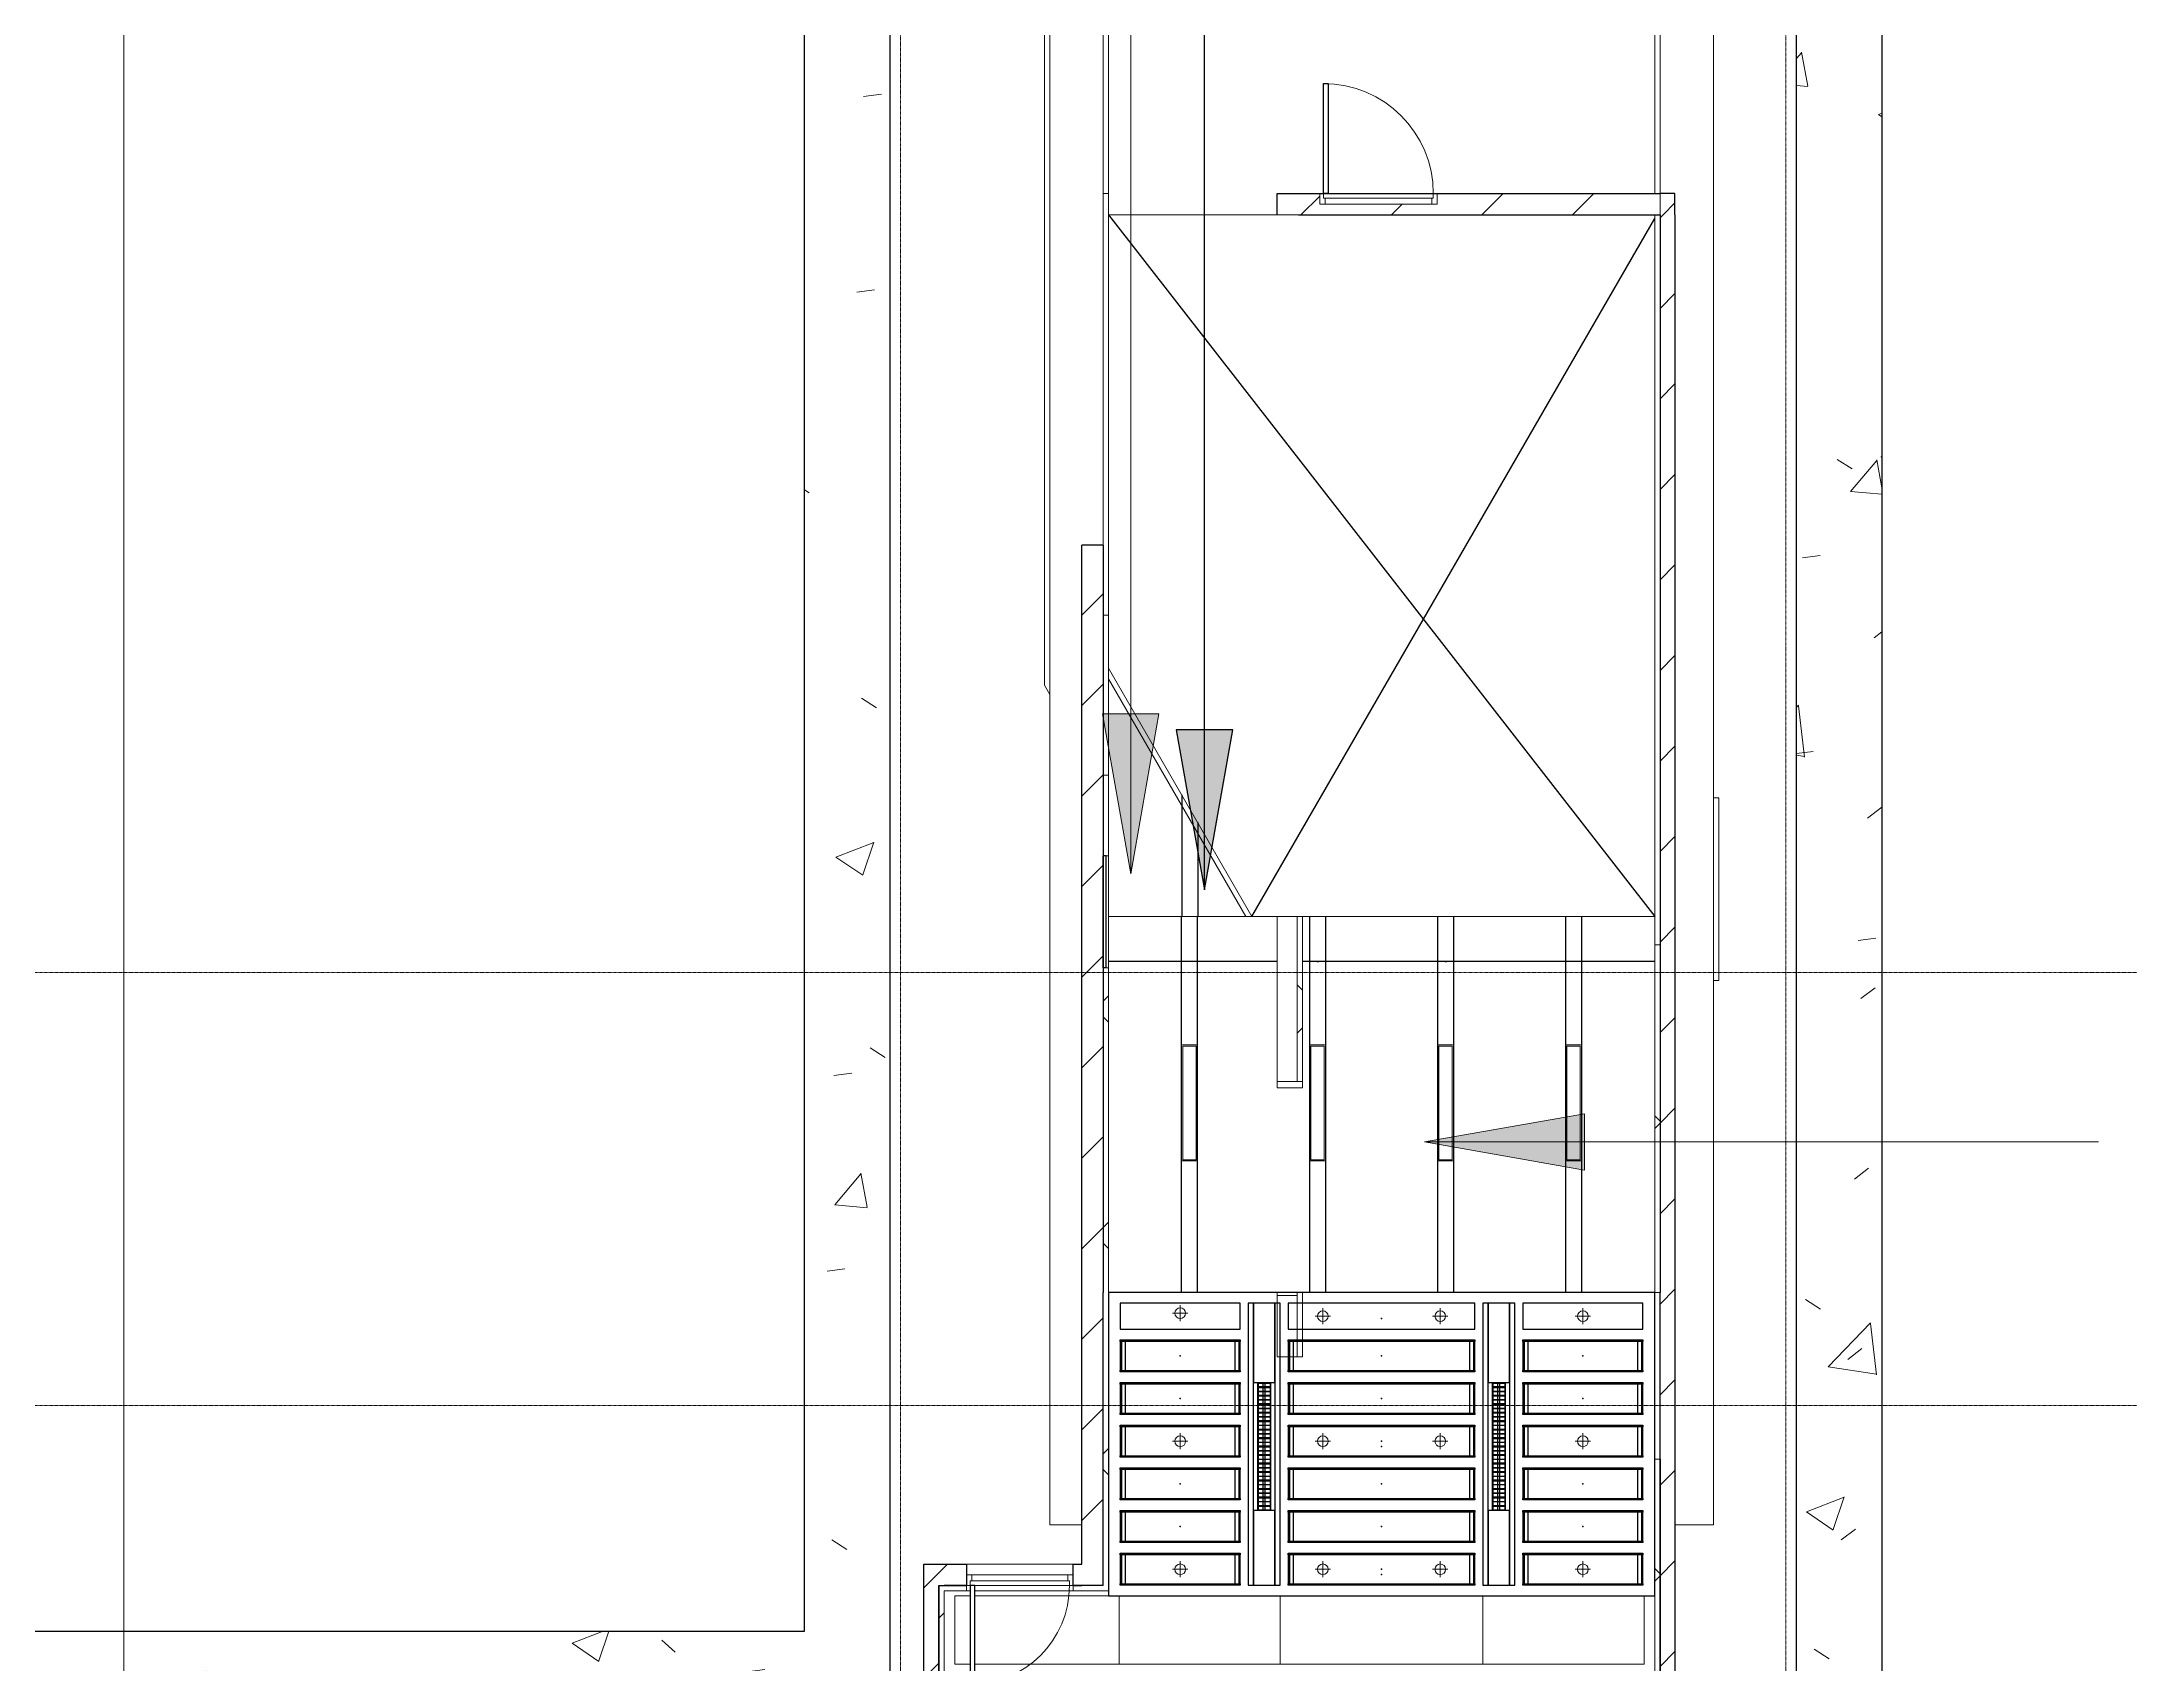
# Model space of a CAD drawing. Header units: millimetres. Extents: x -962357 to -591933, y -35273 to 59420.
# Drawn here: x -640963 to -621388, y 9771 to 24977 of the extents above; entities that cross this region are included whole.
import ezdxf
from ezdxf.enums import TextEntityAlignment as Align

# ---------------------------------------------------------------- set-up
doc = ezdxf.new("R2010")
doc.units = ezdxf.units.MM
doc.linetypes.add('DPA_Grid _ Level 100', pattern=[10, 5.5, -1.6, 1.3, -1.6])
for name, color, linetype in [('000 - WIPEOUT', 250, 'Continuous'), ('001 - ASCESSORIES', 251, 'Continuous'), ('A04_TUBE SERIES', 2, 'Continuous'), ('A11_ALU.SOLID SHEET', 2, 'Continuous')]:
    doc.layers.add(name, color=color, linetype=linetype)
for name, color, linetype, lineweight in [('008 - LIGHTING', 1, 'Continuous', 9), ('_ _ A-DETL-OPENING', 1, 'Continuous', 25), ('A-ANNO-NOTE', 3, 'Continuous', 25), ('A-CLNG', 2, 'Continuous', 9), ('A-CLNG-PATT', 2, 'Continuous', 9), ('A-DETL', 1, 'Continuous', 25), ('A-DETL-GENF', 2, 'Continuous', 9), ('A-DOOR', 3, 'Continuous', 25), ('A-DOOR-E', 2, 'Continuous', 25), ('A-DOOR-FRAM', 3, 'Continuous', 9), ('A-FLOR-E', 2, 'Continuous', 9), ('A-GLAZ-CURT', 2, 'Continuous', 9), ('A-WALL', 5, 'Continuous', 9), ('A-WALL-FNSH', 2, 'Continuous', 9), ('A-WALL-PATT', 1, 'Continuous', 9), ('E-LITE-EQPM', 2, 'Continuous', 9), ('G-ANNO-TEXT', 3, 'Continuous', 9), ('I-WALL-E', 2, 'Continuous', 9), ('S-GRID', 251, 'Continuous', 9), ('WALL-E', 2, 'Continuous', 9)]:
    doc.layers.add(name, color=color, linetype=linetype, lineweight=lineweight)
pattern_1 = [(50, (2.4, 1), (3643.682, -318.781), [381, -4191]), (355, (2.4, 1), (-704.856, 3821.136), [304.8, -3352.8]), (100.451, (306, -25.6), (2938.852, 3502.332), [323.8, -3561.8]), (46.184, (2.4, 1017), (5421.58, -840.856), [571.5, -6286.5]), (96.636, (454, 947), (4748.05, 4948.55), [485.7, -5342.7]), (351.184, (2.4, 1017), (4748.1, 4948.506), [457.2, -5029.2]), (21, (510.4, 763), (3032.288, -2045.304), [381, -4191]), (326, (510.4, 763), (1236.042, 3683.762), [304.8, -3352.8]), (71.451, (763, 592.5), (4268.343, 1638.425), [323.8, -3561.8]), (37.5, (2.4, 1), (61.772, 1691.1008), [167.64, -3144.52, 167.64, -3235.96, -3365.5]), (37.5, (2.4, 1), (61.772, 1691.1008), [-6715.76, 167.64, -3197.86]), (7.5, (2.4, 1), (1336.393, 2003.6115), [167.64, -1772.92, 167.64, -3068.32, -1282.7]), (7.5, (2.4, 1), (1336.393, 2003.6115), [-5176.52, 167.64, -1115.06]), (327.5, (-1130.5, 1), (2711.8178, -114.5786), [167.64, -1102.36, 167.64, -3794.76, -5257.8]), (327.5, (-1130.5, 1), (2711.8178, -114.5786), [-5232.4, 167.64, -5090.16]), (317.5, (-1638.5, 1), (2962.586, 508.5334), [167.64, -1483.36, 167.64, -2463.8, -3733.8]), (317.5, (-1638.5, 1), (2962.586, 508.5334), [-4282.44, 167.64, -3566.16])]
pattern_2 = [(45, (2.4, 1), (-424.26407, 424.26407), [])]
pattern_3 = [(45, (2.4, 1), (-1060.66, 1060.66), []), (135, (2.4, 1), (-1060.66, -1060.66), [])]

# ---------------------------------------------------------------- blocks, each defined once
blk = doc.blocks.new('DPA_DR-SG-SW - D1_1000x2150 mm-18914715-4130-01 MULTI-PURPOSE LEVEL - REFLECTED CEILING PLAN')
at = {"layer": 'A-DOOR'}
for p, q in [((422, 1036.35), (422, 106.35)), ((465, 1036.35), (422, 1036.35)), ((465, 106.35), (465, 1036.35)), ((422, 106.35), (465, 106.35))]:
    blk.add_line(p, q, dxfattribs=at)
at = {"layer": 'A-DOOR-E', "lineweight": 9}
blk.add_arc((465, 106.35), 930, 90, 180, dxfattribs=at)
at = {"layer": 'A-DOOR-FRAM'}
for p, q in [((-500, 6.35), (-500, 106.35)), ((-465, 106.35), (-500, 106.35)), ((-500, 106.35), (500, 106.35)), ((-500, 6.35), (-500, 106.35)), ((500, 6.35), (-500, 6.35)), ((-500, 6.35), (-450, 6.35)), ((465, 106.35), (-465, 106.35)), ((-465, 63.35), (-465, 106.35)), ((-465, 106.35), (-465, 63.35)), ((-450, 63.35), (-465, 63.35)), ((-465, 63.35), (465, 63.35)), ((450, 63.35), (-450, 63.35)), ((-450, 63.35), (-450, 6.35)), ((-450, 63.35), (-450, 6.35)), ((-450, 6.35), (450, 6.35)), ((450, 6.35), (450, 63.35)), ((450, 63.35), (465, 63.35)), ((450, 6.35), (450, 63.35)), ((500, 6.35), (450, 6.35)), ((465, 63.35), (465, 106.35)), ((465, 106.35), (500, 106.35)), ((465, 63.35), (465, 106.35)), ((500, 106.35), (500, 6.35)), ((500, 106.35), (500, 6.35))]:
    blk.add_line(p, q, dxfattribs=at)
blk = doc.blocks.new('DPA_DR-SG-SW - D4_1100x2150 mm-18914713-4130-01 MULTI-PURPOSE LEVEL - REFLECTED CEILING PLAN')
at = {"layer": 'A-DOOR'}
for p, q in [((472, -106.35), (515, -106.35)), ((472, -1136.35), (472, -106.35)), ((515, -106.35), (515, -1136.35)), ((515, -1136.35), (472, -1136.35))]:
    blk.add_line(p, q, dxfattribs=at)
at = {"layer": 'A-DOOR-E', "lineweight": 9}
blk.add_arc((515, -106.35), 1030, 180, 270, dxfattribs=at)
at = {"layer": 'A-DOOR-FRAM'}
for p, q in [((-550, -6.35), (550, -6.35)), ((-550, -106.35), (-550, -6.35)), ((-500, -6.35), (-550, -6.35)), ((-550, -106.35), (-550, -6.35)), ((-550, -106.35), (-515, -106.35)), ((550, -106.35), (-550, -106.35)), ((-515, -106.35), (-515, -63.35)), ((-515, -63.35), (-500, -63.35)), ((-515, -63.35), (-515, -106.35)), ((515, -63.35), (-515, -63.35)), ((-515, -106.35), (515, -106.35)), ((-500, -6.35), (-500, -63.35)), ((-500, -6.35), (-500, -63.35)), ((500, -6.35), (-500, -6.35)), ((-500, -63.35), (500, -63.35)), ((500, -63.35), (500, -6.35)), ((500, -6.35), (550, -6.35)), ((500, -63.35), (500, -6.35)), ((515, -63.35), (500, -63.35)), ((515, -106.35), (515, -63.35)), ((515, -106.35), (515, -63.35)), ((550, -106.35), (515, -106.35)), ((550, -6.35), (550, -106.35)), ((550, -6.35), (550, -106.35))]:
    blk.add_line(p, q, dxfattribs=at)
blk = doc.blocks.new('L1_1_FLUORESCENT W DISFUSSER - 1195L x 595W x 85H - 36W-17030651-4130-01 MULTI-PURPOSE LEVEL - REFLECTED CEILING PLAN')
at = {"layer": 'E-LITE-EQPM'}
for p, q in [((-640703, 7094), (-640703, 7244)), ((-640703, 7244), (-639615, 7244)), ((-639615, 7244), (-640703, 7244)), ((-640703, 7244), (-640703, 7094)), ((-639615, 7244), (-639615, 7094)), ((-639615, 7094), (-639615, 7244)), ((-639615, 7094), (-640703, 7094)), ((-640703, 7094), (-639615, 7094)), ((-640692, 7106), (-640692, 7231)), ((-640692, 7231), (-639626, 7231)), ((-639626, 7231), (-640692, 7231)), ((-640692, 7231), (-640692, 7106)), ((-640692, 7231), (-640692, 7106)), ((-639626, 7231), (-640692, 7231)), ((-639626, 7106), (-640692, 7106)), ((-640692, 7106), (-639626, 7106)), ((-640692, 7106), (-639626, 7106)), ((-639626, 7231), (-639626, 7106)), ((-639626, 7106), (-639626, 7231)), ((-639626, 7106), (-639626, 7231))]:
    blk.add_line(p, q, dxfattribs=at)
blk = doc.blocks.new('System Panel - DPA-AR_Metal Ceiling Rectangular Panel-15977865-4130-01 MULTI-PURPOSE LEVEL - REFLECTED CEILING PLAN')
at = {"layer": 'A-GLAZ-CURT'}
for p, q in [((-632262, 10410), (-632407, 10410)), ((-632407, 10410), (-632407, 9770)), ((-632407, 9770), (-632407, 10410)), ((-632407, 10410), (-632262, 10410)), ((-630867, 10410), (-632219, 10410)), ((-632219, 10410), (-630867, 10410)), ((-630867, 9770), (-630867, 10410)), ((-630867, 10410), (-630867, 9770)), ((-632407, 9770), (-632262, 9770)), ((-632262, 9770), (-632407, 9770)), ((-632219, 9770), (-630867, 9770)), ((-630867, 9770), (-632219, 9770))]:
    blk.add_line(p, q, dxfattribs=at)
blk = doc.blocks.new('System Panel - DPA-AR_Metal Ceiling Rectangular Panel-15977866-4130-01 MULTI-PURPOSE LEVEL - REFLECTED CEILING PLAN')
at = {"layer": 'A-GLAZ-CURT'}
for p, q in [((-629357, 10410), (-630867, 10410)), ((-630867, 10410), (-630867, 9770)), ((-630867, 9770), (-630867, 10410)), ((-630867, 10410), (-629357, 10410)), ((-629357, 9770), (-629357, 10410)), ((-629357, 10410), (-629357, 9770)), ((-630867, 9770), (-629357, 9770)), ((-629357, 9770), (-630867, 9770))]:
    blk.add_line(p, q, dxfattribs=at)
blk = doc.blocks.new('System Panel - DPA-AR_Metal Ceiling Rectangular Panel-15977839-4130-01 MULTI-PURPOSE LEVEL - REFLECTED CEILING PLAN')
at = {"layer": 'A-GLAZ-CURT'}
for p, q in [((-627457, 10410), (-629357, 10410)), ((-629357, 10410), (-629357, 9770)), ((-629357, 9770), (-629357, 10410)), ((-629357, 10410), (-627457, 10410)), ((-627457, 9770), (-627457, 10410)), ((-627457, 10410), (-627457, 9770)), ((-629357, 9770), (-627457, 9770)), ((-627457, 9770), (-629357, 9770))]:
    blk.add_line(p, q, dxfattribs=at)
blk = doc.blocks.new('System Panel - DPA-AR_Metal Ceiling Rectangular Panel-15977835-4130-01 MULTI-PURPOSE LEVEL - REFLECTED CEILING PLAN')
at = {"layer": 'A-GLAZ-CURT'}
for p, q in [((-625947, 10410), (-627457, 10410)), ((-627457, 10410), (-627457, 9770)), ((-627457, 9770), (-627457, 10410)), ((-627457, 10410), (-625947, 10410)), ((-625947, 9770), (-625947, 10410)), ((-625947, 10410), (-625947, 9770)), ((-627457, 9770), (-625947, 9770)), ((-625947, 9770), (-627457, 9770))]:
    blk.add_line(p, q, dxfattribs=at)
blk = doc.blocks.new('*U612')
at = {"layer": 'A-CLNG'}
for p, q in [((115059, 13200), (113715, 15528)), ((113715, 15528), (115059, 13200)), ((115295, 13200), (113715, 13200)), ((113715, 13200), (115295, 13200)), ((113715, 13200), (115059, 13200)), ((115059, 13200), (113715, 13200)), ((118835, 13200), (115535, 13200)), ((115535, 13200), (118835, 13200)), ((118835, 13200), (118835, 9676)), ((118835, 9676), (118835, 13150)), ((113715, 9676), (115295, 9676)), ((115295, 9676), (113715, 9676)), ((115535, 9676), (118835, 9676)), ((118835, 9676), (115535, 9676))]:
    blk.add_line(p, q, dxfattribs=at)
at = {"layer": 'A-GLAZ-CURT'}
for name in ['System Panel - DPA-AR_Metal Ceiling Rectangular Panel-15977865-4130-01 MULTI-PURPOSE LEVEL - REFLECTED CEILING PLAN', 'System Panel - DPA-AR_Metal Ceiling Rectangular Panel-15977866-4130-01 MULTI-PURPOSE LEVEL - REFLECTED CEILING PLAN', 'System Panel - DPA-AR_Metal Ceiling Rectangular Panel-15977839-4130-01 MULTI-PURPOSE LEVEL - REFLECTED CEILING PLAN', 'System Panel - DPA-AR_Metal Ceiling Rectangular Panel-15977835-4130-01 MULTI-PURPOSE LEVEL - REFLECTED CEILING PLAN']:
    blk.add_blockref(name, (744682, -3579), dxfattribs=at)
blk = doc.blocks.new('LGF_DL_SAA_LowPower_DL1a - LGF_DL_SAA_LowPower_DL1a-8832329-4130-01 MULTI-PURPOSE LEVEL - REFLECTED CEILING PLAN')
at = {"layer": 'A-DETL-GENF'}
for p, q in [((72.5, 0), (-72.5, 0)), ((0, 75), (0, -75))]:
    blk.add_line(p, q, dxfattribs=at)
blk.add_circle((0, 0), 50, dxfattribs=at)
blk = doc.blocks.new('C-1-PP19-AR-4130-01-B_20250829-225100_EXLIGHT')
for p in [(116275, 9431), (116275, 8231), (116275, 7031)]:
    blk.add_point(p)
at = {"layer": 'E-LITE-EQPM', "extrusion": (0, 0, -1), "rotation": 180}
for p in [(-114388, 9481), (-115725, 9453), (-116825, 9453), (-118162, 9453), (-114388, 8281), (-115725, 8281), (-116825, 8281), (-118162, 8281), (-114388, 7081), (-115725, 7081), (-116825, 7081), (-118162, 7081)]:
    blk.add_blockref('LGF_DL_SAA_LowPower_DL1a - LGF_DL_SAA_LowPower_DL1a-8832329-4130-01 MULTI-PURPOSE LEVEL - REFLECTED CEILING PLAN', p, dxfattribs=at)
blk = doc.blocks.new('*U729')
blk.add_wipeout([(-25, 0), (25, 0), (25, 2645), (-25, 2645)]).dxf.layer = '000 - WIPEOUT'
at = {"layer": 'A04_TUBE SERIES', "color": 0}
blk.add_lwpolyline([(-25, 0), (25, 0), (25, 2645), (-25, 2645)], close=True, dxfattribs=at)
at = {"layer": 'Defpoints', "color": 250, "flags": 1}
blk.add_attdef('EXTR.OVL-LENGTH_', (-33, -9), '', height=5, dxfattribs=at)
blk = doc.blocks.new('*U570')
at = {"color": 1}
blk.add_wipeout([(600, -60), (-600, -60), (-600, 60), (600, 60)], dxfattribs=at).dxf.layer = '000 - WIPEOUT'
at = {"layer": '001 - ASCESSORIES', "color": 0}
blk.add_lwpolyline([(600, -60), (-600, -60), (-600, 60), (600, 60)], close=True, dxfattribs=at)
at = {"layer": '001 - ASCESSORIES'}
for points in [[(-593, -55), (-598, -55), (-598, 55), (-593, 55)], [(595, -55), (-595, -55), (-595, 55), (595, 55)], [(-559, -55), (-554, -55), (-554, 55), (-559, 55)], [(-514, -55), (-519, -55), (-519, 55), (-514, 55)], [(-479, -55), (-474, -55), (-474, 55), (-479, 55)], [(-435, -55), (-440, -55), (-440, 55), (-435, 55)], [(-400, -55), (-395, -55), (-395, 55), (-400, 55)], [(-355, -55), (-360, -55), (-360, 55), (-355, 55)], [(-320, -55), (-315, -55), (-315, 55), (-320, 55)], [(-276, -55), (-281, -55), (-281, 55), (-276, 55)], [(-241, -55), (-236, -55), (-236, 55), (-241, 55)], [(-196, -55), (-201, -55), (-201, 55), (-196, 55)], [(-161, -55), (-156, -55), (-156, 55), (-161, 55)], [(-117, -55), (-122, -55), (-122, 55), (-117, 55)], [(-82, -55), (-77, -55), (-77, 55), (-82, 55)], [(-37, -55), (-42, -55), (-42, 55), (-37, 55)], [(-3, -55), (3, -55), (3, 55), (-3, 55)], [(42, -55), (37, -55), (37, 55), (42, 55)], [(77, -55), (82, -55), (82, 55), (77, 55)], [(122, -55), (117, -55), (117, 55), (122, 55)], [(156, -55), (161, -55), (161, 55), (156, 55)], [(201, -55), (196, -55), (196, 55), (201, 55)], [(236, -55), (241, -55), (241, 55), (236, 55)], [(281, -55), (276, -55), (276, 55), (281, 55)], [(315, -55), (320, -55), (320, 55), (315, 55)], [(360, -55), (355, -55), (355, 55), (360, 55)], [(395, -55), (400, -55), (400, 55), (395, 55)], [(440, -55), (435, -55), (435, 55), (440, 55)], [(474, -55), (479, -55), (479, 55), (474, 55)], [(519, -55), (514, -55), (514, 55), (519, 55)], [(554, -55), (559, -55), (559, 55), (554, 55)], [(598, -55), (593, -55), (593, 55), (598, 55)]]:
    blk.add_lwpolyline(points, close=True, dxfattribs=at)
for points in [[(-593, 10), (-559, 10)], [(-554, 10), (-519, 10)], [(-514, 10), (-479, 10)], [(-474, 10), (-440, 10)], [(-435, 10), (-400, 10)], [(-395, 10), (-360, 10)], [(-355, 10), (-320, 10)], [(-315, 10), (-281, 10)], [(-276, 10), (-241, 10)], [(-236, 10), (-201, 10)], [(-196, 10), (-161, 10)], [(-156, 10), (-122, 10)], [(-117, 10), (-82, 10)], [(-77, 10), (-42, 10)], [(-37, 10), (-3, 10)], [(3, 10), (37, 10)], [(42, 10), (77, 10)], [(82, 10), (117, 10)], [(122, 10), (156, 10)], [(161, 10), (196, 10)], [(201, 10), (236, 10)], [(241, 10), (276, 10)], [(281, 10), (315, 10)], [(320, 10), (355, 10)], [(360, 10), (395, 10)], [(400, 10), (435, 10)], [(440, 10), (474, 10)], [(479, 10), (514, 10)], [(519, 10), (554, 10)], [(559, 10), (593, 10)], [(-593, -10), (-559, -10)], [(-554, -10), (-519, -10)], [(-514, -10), (-479, -10)], [(-474, -10), (-440, -10)], [(-435, -10), (-400, -10)], [(-395, -10), (-360, -10)], [(-355, -10), (-320, -10)], [(-315, -10), (-281, -10)], [(-276, -10), (-241, -10)], [(-236, -10), (-201, -10)], [(-196, -10), (-161, -10)], [(-156, -10), (-122, -10)], [(-117, -10), (-82, -10)], [(-77, -10), (-42, -10)], [(-37, -10), (-3, -10)], [(3, -10), (37, -10)], [(42, -10), (77, -10)], [(82, -10), (117, -10)], [(122, -10), (156, -10)], [(161, -10), (196, -10)], [(201, -10), (236, -10)], [(241, -10), (276, -10)], [(281, -10), (315, -10)], [(320, -10), (355, -10)], [(360, -10), (395, -10)], [(400, -10), (435, -10)], [(440, -10), (474, -10)], [(479, -10), (514, -10)], [(519, -10), (554, -10)], [(559, -10), (593, -10)]]:
    blk.add_lwpolyline(points, dxfattribs=at)
blk = doc.blocks.new('*U737')
blk.add_wipeout([(-25, 0), (25, 0), (25, 2645), (-25, 2645)]).dxf.layer = '000 - WIPEOUT'
at = {"layer": 'A04_TUBE SERIES', "color": 0}
blk.add_lwpolyline([(-25, 0), (25, 0), (25, 2645), (-25, 2645)], close=True, dxfattribs=at)
at = {"layer": 'Defpoints', "color": 250, "flags": 1}
blk.add_attdef('EXTR.OVL-LENGTH_', (-33, -9), '', height=5, dxfattribs=at)
blk = doc.blocks.new('*U637')
for p, q in [((-825.3, 850), (-825.3, 1150)), ((825, 1150), (825, 850)), ((-825.3, 450), (-825.3, 750)), ((825, 750), (825, 450)), ((-825.3, 50), (-825.3, 350)), ((825, 350), (825, 50)), ((-825.3, -350), (-825.3, -50)), ((825, -50), (825, -350)), ((-825.3, -750), (-825.3, -450)), ((825, -450), (825, -750)), ((-825.3, -1150), (-825.3, -850)), ((825, -850), (825, -1150))]:
    blk.add_line(p, q)
for p in [(0, 1000), (0, 600), (0, 200), (0, -200), (0, -600), (0, -1000)]:
    blk.add_point(p)
at = {"layer": 'A11_ALU.SOLID SHEET', "color": 0}
for points in [[(-875, 1150), (875, 1150), (875, 1136), (-875, 1136)], [(-875, 864), (-861, 864), (-861, 1136), (-875, 1136)], [(875, 1136), (861, 1136), (861, 864), (875, 864)], [(-875, 864), (875, 864), (875, 850), (-875, 850)], [(-875, 750), (875, 750), (875, 736), (-875, 736)], [(-875, 464), (-861, 464), (-861, 736), (-875, 736)], [(875, 736), (861, 736), (861, 464), (875, 464)], [(-875, 464), (875, 464), (875, 450), (-875, 450)], [(-875, 350), (875, 350), (875, 336), (-875, 336)], [(-875, 64), (-861, 64), (-861, 336), (-875, 336)], [(875, 336), (861, 336), (861, 64), (875, 64)], [(-875, 64), (875, 64), (875, 50), (-875, 50)], [(-875, -50), (875, -50), (875, -64), (-875, -64)], [(-875, -336), (-861, -336), (-861, -64), (-875, -64)], [(875, -64), (861, -64), (861, -336), (875, -336)], [(-875, -336), (875, -336), (875, -350), (-875, -350)], [(-875, -450), (875, -450), (875, -464), (-875, -464)], [(-875, -736), (-861, -736), (-861, -464), (-875, -464)], [(875, -464), (861, -464), (861, -736), (875, -736)], [(-875, -736), (875, -736), (875, -750), (-875, -750)], [(-875, -850), (875, -850), (875, -864), (-875, -864)], [(-875, -1136), (-861, -1136), (-861, -864), (-875, -864)], [(875, -864), (861, -864), (861, -1136), (875, -1136)], [(-875, -1136), (875, -1136), (875, -1150), (-875, -1150)]]:
    blk.add_lwpolyline(points, close=True, dxfattribs=at)
blk = doc.blocks.new('*U634')
blk.add_point((0, 0))
at = {"layer": 'Defpoints', "color": 250}
blk.add_text('AL.SHEET-HAT-TYPE-C', height=7, rotation=270, dxfattribs=at).set_placement((15, 0), align=Align.BOTTOM_CENTER)
blk.add_wipeout([(0, -100), (700, -100), (700, 100), (0, 100)]).dxf.layer = '000 - WIPEOUT'
at = {"layer": 'A11_ALU.SOLID SHEET', "color": 0}
blk.add_lwpolyline([(0, -100), (700, -100), (700, 100), (0, 100)], close=True, dxfattribs=at)
blk = doc.blocks.new('*U635')
for p, q in [((-512.8, 850), (-512.8, 1150)), ((512.5, 1150), (512.5, 850)), ((-512.8, 450), (-512.8, 750)), ((512.5, 750), (512.5, 450)), ((-512.8, 50), (-512.8, 350)), ((512.5, 350), (512.5, 50)), ((-512.8, -350), (-512.8, -50)), ((512.5, -50), (512.5, -350)), ((-512.8, -750), (-512.8, -450)), ((512.5, -450), (512.5, -750)), ((-512.8, -1150), (-512.8, -850)), ((512.5, -850), (512.5, -1150))]:
    blk.add_line(p, q)
for p in [(0, 1000), (0, 600), (0, 200), (0, -200), (0, -600), (0, -1000)]:
    blk.add_point(p)
at = {"layer": 'A11_ALU.SOLID SHEET', "color": 0}
for points in [[(-562.5, 1150), (562.5, 1150), (562.5, 1136), (-562.5, 1136)], [(-562.5, 864), (-548.5, 864), (-548.5, 1136), (-562.5, 1136)], [(562.5, 1136), (548.5, 1136), (548.5, 864), (562.5, 864)], [(-562.5, 864), (562.5, 864), (562.5, 850), (-562.5, 850)], [(-562.5, 750), (562.5, 750), (562.5, 736), (-562.5, 736)], [(-562.5, 464), (-548.5, 464), (-548.5, 736), (-562.5, 736)], [(562.5, 736), (548.5, 736), (548.5, 464), (562.5, 464)], [(-562.5, 464), (562.5, 464), (562.5, 450), (-562.5, 450)], [(-562.5, 350), (562.5, 350), (562.5, 336), (-562.5, 336)], [(-562.5, 64), (-548.5, 64), (-548.5, 336), (-562.5, 336)], [(562.5, 336), (548.5, 336), (548.5, 64), (562.5, 64)], [(-562.5, 64), (562.5, 64), (562.5, 50), (-562.5, 50)], [(-562.5, -50), (562.5, -50), (562.5, -64), (-562.5, -64)], [(-562.5, -336), (-548.5, -336), (-548.5, -64), (-562.5, -64)], [(562.5, -64), (548.5, -64), (548.5, -336), (562.5, -336)], [(-562.5, -336), (562.5, -336), (562.5, -350), (-562.5, -350)], [(-562.5, -450), (562.5, -450), (562.5, -464), (-562.5, -464)], [(-562.5, -736), (-548.5, -736), (-548.5, -464), (-562.5, -464)], [(562.5, -464), (548.5, -464), (548.5, -736), (562.5, -736)], [(-562.5, -736), (562.5, -736), (562.5, -750), (-562.5, -750)], [(-562.5, -850), (562.5, -850), (562.5, -864), (-562.5, -864)], [(-562.5, -1136), (-548.5, -1136), (-548.5, -864), (-562.5, -864)], [(562.5, -864), (548.5, -864), (548.5, -1136), (562.5, -1136)], [(-562.5, -1136), (562.5, -1136), (562.5, -1150), (-562.5, -1150)]]:
    blk.add_lwpolyline(points, close=True, dxfattribs=at)
blk = doc.blocks.new('*U636')
blk.add_point((0, 0))
at = {"layer": 'Defpoints', "color": 250}
blk.add_text('AL.SHEET-HAT-TYPE-C', height=7, rotation=270, dxfattribs=at).set_placement((15, 0), align=Align.BOTTOM_CENTER)
blk.add_wipeout([(0, -100), (745, -100), (745, 100), (0, 100)]).dxf.layer = '000 - WIPEOUT'
at = {"layer": 'A11_ALU.SOLID SHEET', "color": 0}
blk.add_lwpolyline([(0, -100), (745, -100), (745, 100), (0, 100)], close=True, dxfattribs=at)
blk = doc.blocks.new('*U638')
at = {"layer": 'Defpoints'}
blk.add_point((0, 0), dxfattribs=at)
blk.add_wipeout([(562.5, 250), (562.5, 495), (-562.5, 495), (-562.5, 250)]).dxf.layer = '000 - WIPEOUT'
at = {"layer": 'A11_ALU.SOLID SHEET', "color": 0}
blk.add_lwpolyline([(562.5, 250), (562.5, 495), (-562.5, 495), (-562.5, 250)], close=True, dxfattribs=at)
at = {"layer": 'Defpoints'}
blk.add_point((0, 400), dxfattribs=at)
blk = doc.blocks.new('*U639')
at = {"layer": 'Defpoints'}
blk.add_point((0, 0), dxfattribs=at)
blk.add_wipeout([(875, 250), (875, 495), (-875, 495), (-875, 250)]).dxf.layer = '000 - WIPEOUT'
at = {"layer": 'A11_ALU.SOLID SHEET', "color": 0}
blk.add_lwpolyline([(875, 250), (875, 495), (-875, 495), (-875, 250)], close=True, dxfattribs=at)
at = {"layer": 'Defpoints'}
blk.add_point((0, 400), dxfattribs=at)
blk = doc.blocks.new('*U856')
blk.add_lwpolyline([(113715, 6831), (118835, 6831), (118835, 9676), (113715, 9676)], close=True)
at = {"layer": 'A11_ALU.SOLID SHEET', "color": 0, "linetype": 'ByBlock'}
for name, p in [('*U635', (114388, 8081)), ('*U637', (116275, 8081)), ('*U635', (118162, 8081))]:
    blk.add_blockref(name, p, dxfattribs=at)
at = {"layer": '008 - LIGHTING', "rotation": 90}
for p in [(115175, 8231), (117375, 8231)]:
    blk.add_blockref('*U570', p, dxfattribs=at)
at = {"layer": 'A11_ALU.SOLID SHEET', "color": 0, "linetype": 'ByBlock'}
for name, p in [('*U638', (114388, 9081)), ('*U639', (116275, 9081)), ('*U638', (118162, 9081))]:
    blk.add_blockref(name, p, dxfattribs=at)
at = {"layer": 'A11_ALU.SOLID SHEET', "color": 1}
for name, p, rotation in [('*U636', (115175, 8831), 90.00000000000112), ('*U636', (117375, 8831), 90.00000000000112), ('*U634', (115175, 6931), 90), ('*U634', (117375, 6931), 89.99999999997975)]:
    blk.add_blockref(name, p, dxfattribs=dict(at, rotation=rotation))
at = {"layer": 'A04_TUBE SERIES', "color": 0, "linetype": 'ByBlock'}
for name, p in [('*U737', (115050, 6931)), ('*U729', (115300, 6931)), ('*U729', (117250, 6931)), ('*U729', (117500, 6931))]:
    blk.add_blockref(name, p, dxfattribs=at)

msp = doc.modelspace()

# ---------------------------------------------------------------- hatches: boundary and pattern name
at = {"layer": 'A-ANNO-NOTE'}
msp.add_hatch(color=256, dxfattribs=at).paths.add_polyline_path([(-630064.7, 17028.1), (-629800.2, 18528.1), (-630329.2, 18528.1)])
at = {"layer": 'A-CLNG-PATT', "lineweight": 25}
h = msp.add_hatch(dxfattribs=at)
h.set_pattern_fill('FP_12', color=256, style=0, pattern_type=2)
h.set_pattern_definition([(0, (-631405, 16378), (0, -3600), [1200, 0]), (0, (-631405, 19978), (0, -3600), [1200, 0]), (270, (-630280.2, 19977.9), (-1200, -7e-14), [3600, 0]), (270, (-631330.2, 19977.9), (-1200, -7e-14), [3600, 0])])
h.paths.add_polyline_path([(-630373.3, 16780), (-629621.1, 16780), (-630965, 19107.7), (-630965, 16780)])
at = {"layer": 'A-WALL-PATT'}
h = msp.add_hatch(dxfattribs=at)
h.set_pattern_fill('FP_1', color=256, style=0, pattern_type=2)
h.set_pattern_definition(pattern_1)
h.paths.add_polyline_path([(-624515, 2545.8), (-623715, 2545.8), (-623715, 36460), (-624515, 36460), (-624515, 3345.8)])
h = msp.add_hatch(dxfattribs=at)
h.set_pattern_fill('FP_2', color=256, style=0, pattern_type=2)
h.set_pattern_definition(pattern_2)
h.paths.add_polyline_path([(-629385, 23355.8), (-629185, 23355.8), (-629185, 23555.8), (-629385, 23555.8)])
h = msp.add_hatch(dxfattribs=at)
h.set_pattern_fill('FP_2', color=256, style=0, pattern_type=2)
h.set_pattern_definition(pattern_2)
h.paths.add_polyline_path([(-625795, 23355.8), (-625795, 23555.8), (-627885, 23555.8), (-627885, 23455.8), (-628985, 23455.8), (-628985, 23555.8), (-629185, 23555.8), (-629185, 23355.8), (-625845, 23355.8)])
h = msp.add_hatch(dxfattribs=at)
h.set_pattern_fill('FP_2', color=256, style=0, pattern_type=2)
h.set_pattern_definition(pattern_2)
h.paths.add_polyline_path([(-625655, 23355.8), (-625655, 23555.8), (-625795, 23555.8), (-625795, 23355.8)])
h = msp.add_hatch(dxfattribs=at)
h.set_pattern_fill('FP_3', color=256, style=0, pattern_type=2)
h.set_pattern_definition(pattern_3)
h.paths.add_polyline_path([(-629195, 15232.2), (-629145, 15232.2), (-629145, 16780), (-629195, 16780), (-629195, 16009.7)])
at = {"layer": 'G-ANNO-TEXT'}
for points in [[(-630755.9, 17179.4), (-630491.4, 18679.4), (-631020.4, 18679.4)], [(-628002.2, 14666.1), (-626502.2, 14401.6), (-626502.2, 14930.6)]]:
    msp.add_hatch(color=7, dxfattribs=at).paths.add_polyline_path(points)

# ---------------------------------------------------------------- linework, layer by layer
at = {"layer": '_ _ A-DETL-OPENING'}
for p, q in [((-630965, 23355.8), (-625845, 16780)), ((-629621.1, 16780), (-625845, 23320.4))]:
    msp.add_line(p, q, dxfattribs=at)
at = {"layer": 'A-ANNO-NOTE'}
for p, q in [((-630064.7, 17028.1), (-630064.7, 46390.6)), ((-629800.2, 18528.1), (-630329.2, 18528.1)), ((-630329.2, 18528.1), (-630064.7, 17028.1)), ((-630064.7, 17028.1), (-629800.2, 18528.1))]:
    msp.add_line(p, q, dxfattribs=at)
at = {"layer": 'A-DETL', "lineweight": 18}
for p, q in [((-630965, 23355.8), (-630965, 19107.7)), ((-625845, 23355.8), (-630965, 23355.8)), ((-625845, 16780), (-625845, 23355.8)), ((-630965, 19107.7), (-629621.1, 16780)), ((-629621.1, 16780), (-625845, 16780))]:
    msp.add_line(p, q, dxfattribs=at)
at = {"layer": 'A-FLOR-E'}
for p, q in [((-630965, 32160), (-630965, 19107.7)), ((-630965, 19107.7), (-630965, 32160)), ((-631565, 18946.9), (-631565, 31610)), ((-631565, 31610), (-631565, 18946.9)), ((-630965, 19107.7), (-629621.1, 16780)), ((-629621.1, 16780), (-630965, 19107.7)), ((-631515, 18860.3), (-631565, 18946.9)), ((-631565, 18946.9), (-631515, 18860.3)), ((-625795, 16780), (-625795, 17890)), ((-625795, 17890), (-625795, 16780)), ((-625295, 17890), (-625245, 17890)), ((-625245, 17890), (-625295, 17890)), ((-625245, 17890), (-625245, 16180)), ((-625245, 16180), (-625245, 17890)), ((-631015, 13606), (-631015, 16672)), ((-631015, 16672), (-631015, 13606)), ((-629621.1, 16780), (-629385, 16780)), ((-629385, 16780), (-629621.1, 16780)), ((-629145, 16780), (-625845, 16780)), ((-625845, 16780), (-629145, 16780)), ((-625795, 16672), (-625795, 13606)), ((-625795, 13606), (-625795, 16672)), ((-625245, 16180), (-625295, 16180)), ((-625295, 16180), (-625245, 16180))]:
    msp.add_line(p, q, dxfattribs=at)
at = {"layer": 'A-WALL', "color": 7, "lineweight": 25}
for p, q in [((-624515, 3345.8), (-624515, 36460)), ((-623715, 36460), (-623715, 2545.8)), ((-629385, 23355.8), (-629385, 23555.8)), ((-629385, 23555.8), (-629185, 23555.8)), ((-629185, 23555.8), (-625795, 23555.8)), ((-625655, 23555.8), (-625795, 23555.8)), ((-625655, 23355.8), (-625655, 23555.8)), ((-629185, 23355.8), (-625795, 23355.8)), ((-625655, 23355.8), (-625655, 4380)), ((-631015, 20260), (-631215, 20260)), ((-631015, 16298), (-631015, 17348.5)), ((-630985, 17348.5), (-631015, 17348.5)), ((-630985, 16298), (-630985, 17348.5)), ((-630985, 16298), (-631015, 16298))]:
    msp.add_line(p, q, dxfattribs=at)
at = {"layer": 'A-WALL-FNSH', "color": 250}
for p, q in [((-630965, 17348.5), (-630985, 17348.5)), ((-630965, 17348.5), (-630965, 16298)), ((-629195, 15232.2), (-629195, 16780)), ((-629145, 16780), (-629145, 15232.2)), ((-625795, 16513.8), (-625845, 16513.8)), ((-630965, 16298), (-631015, 16298)), ((-630965, 16298), (-630985, 16298)), ((-629385, 15173.6), (-629385, 15232.2)), ((-629145, 15232.2), (-629385, 15232.2)), ((-629145, 15173.6), (-629385, 15173.6)), ((-629145, 15232.2), (-629195, 15232.2)), ((-629145, 15232.2), (-629145, 15173.6))]:
    msp.add_line(p, q, dxfattribs=at)
at = {"layer": 'G-ANNO-TEXT', "color": 250}
for p, q in [((-630755.9, 17179.4), (-630755.9, 42024)), ((-630491.4, 18679.4), (-631020.4, 18679.4)), ((-631020.4, 18679.4), (-630755.9, 17179.4)), ((-630755.9, 17179.4), (-630491.4, 18679.4)), ((-626502.2, 14930.6), (-628002.2, 14666.1)), ((-626502.2, 14401.6), (-626502.2, 14930.6)), ((-628002.2, 14666.1), (-626502.2, 14401.6)), ((-628002.2, 14666.1), (-621685.5, 14666.1))]:
    msp.add_line(p, q, dxfattribs=at)
at = {"layer": 'I-WALL-E'}
for p, q in [((-631015, 19194.3), (-631015, 29844)), ((-630965, 29844), (-630965, 19107.7)), ((-631015, 29340.2), (-631015, 19194.3)), ((-630965, 19107.7), (-630965, 29340.2)), ((-631015, 23555.8), (-631015, 21921.7)), ((-630965, 23555.8), (-631015, 23555.8)), ((-630965, 19603.7), (-630965, 23555.8)), ((-631015, 21921.7), (-631015, 19603.7)), ((-631015, 19603.7), (-631015, 18103.7)), ((-631015, 19603.7), (-630965, 19603.7)), ((-630965, 18103.7), (-630965, 19603.7)), ((-631015, 19094.3), (-631015, 19194.3)), ((-631015, 19194.3), (-631015, 19094.3)), ((-629621.1, 16780), (-630965, 19107.7)), ((-630965, 19107.7), (-629621.1, 16780)), ((-631015, 18103.7), (-631015, 17348.5)), ((-631015, 18103.7), (-630965, 18103.7)), ((-630965, 17348.5), (-630965, 18103.7))]:
    msp.add_line(p, q, dxfattribs=at)
at = {"layer": 'S-GRID', "linetype": 'DPA_Grid _ Level 100'}
for p, q in [((-624615, -30741.3), (-624615, 54920.2)), ((-601518.7, 16253), (-954682, 16253))]:
    msp.add_line(p, q, dxfattribs=at)
at = {"layer": 'WALL-E'}
for p, q in [((-625845, 23555.8), (-625845, 36320)), ((-625795, 36370), (-625795, 17890)), ((-631515, 15980), (-631515, 31375.8)), ((-631015, 31375.8), (-631015, 15980)), ((-625795, 16730), (-625795, 31375.8)), ((-625295, 30875.8), (-625295, 16230)), ((-625295, 11076.2), (-625295, 30875.8)), ((-625845, 27391.1), (-625845, 23555.8)), ((-625795, 17890), (-625795, 27391.1)), ((-631015, 23555.8), (-631015, 20871.1)), ((-630965, 23555.8), (-631015, 23555.8)), ((-630965, 19115.7), (-630965, 23555.8)), ((-629385, 23555.8), (-629385, 23355.8)), ((-629145, 23555.8), (-629385, 23555.8)), ((-629145, 23555.8), (-629195, 23555.8)), ((-625795, 23555.8), (-625845, 23555.8)), ((-625795, 19683.5), (-625795, 23555.8)), ((-625845, 23355.8), (-625845, 16513.8)), ((-625845, 23355.8), (-625845, 17890)), ((-625845, 17890), (-625845, 23355.8)), ((-631015, 20871.1), (-631015, 19115.7)), ((-625795, 16513.8), (-625795, 19683.5)), ((-631015, 19115.7), (-631015, 17615.7)), ((-630965, 17615.7), (-630965, 19115.7)), ((-629621.1, 16780), (-630965, 19107.7)), ((-630965, 19107.7), (-629621.1, 16780)), ((-630965, 19007.7), (-629678.8, 16780)), ((-631015, 17615.7), (-631015, 16298)), ((-630965, 16298), (-630965, 17615.7)), ((-629385, 16780), (-630965, 16780)), ((-630965, 16780), (-629678.8, 16780)), ((-629678.8, 16780), (-629621.1, 16780)), ((-629621.1, 16780), (-629385, 16780)), ((-629385, 16780), (-629621.1, 16780)), ((-629621.1, 16780), (-629385, 16780)), ((-629385, 16780), (-629385, 15232.2)), ((-629145, 16780), (-625845, 16780)), ((-625845, 16780), (-629145, 16780)), ((-629021.2, 16780), (-629145, 16780)), ((-629145, 16780), (-629021.2, 16780)), ((-629145, 15232.2), (-629145, 16780)), ((-627821.2, 16780), (-629021.2, 16780)), ((-629021.2, 16780), (-627821.2, 16780)), ((-626621.2, 16780), (-627821.2, 16780)), ((-627821.2, 16780), (-626621.2, 16780)), ((-625845, 16780), (-626621.2, 16780)), ((-626621.2, 16780), (-625845, 16780)), ((-625795, 16780), (-625795, 16730)), ((-625795, 16730), (-625795, 16780)), ((-625295, 16730), (-625295, 16230)), ((-625295, 16230), (-625295, 16730)), ((-625295, 16230), (-625295, 11076.2)), ((-625295, 11076.2), (-625655, 11076.2))]:
    msp.add_line(p, q, dxfattribs=at)

# ---------------------------------------------------------------- block references
at = {"layer": 'A-DOOR-E', "rotation": 180}
msp.add_blockref('DPA_DR-SG-SW - D4_1100x2150 mm-18914713-4130-01 MULTI-PURPOSE LEVEL - REFLECTED CEILING PLAN', (-628435, 23449.4), dxfattribs=at)
at = {"layer": 'A11_ALU.SOLID SHEET', "color": 2}
msp.add_blockref('*U856', (-744680, 3580), dxfattribs=at)
at = {"layer": 'E-LITE-EQPM', "rotation": 90.00000000000179}
for p in [(-623036.5, 655191), (-621836.5, 655191), (-620636.5, 655191), (-619436.5, 655191)]:
    msp.add_blockref('L1_1_FLUORESCENT W DISFUSSER - 1195L x 595W x 85H - 36W-17030651-4130-01 MULTI-PURPOSE LEVEL - REFLECTED CEILING PLAN', p, dxfattribs=at)

# ---------------------------------------------------------------- next in the draw order: hatches: boundary and pattern name
at = {"layer": 'A-CLNG-PATT', "lineweight": 25}
h = msp.add_hatch(dxfattribs=at)
h.set_pattern_fill('FP_11', color=256, style=0, pattern_type=2)
h.set_pattern_definition([(180, (-627805, -24174.4), (-4e-13, 3117.7), [1200, 0]), (180, (-627805, -27292), (-4e-13, 3117.7), [1200, 0]), (90, (-628930.1, -27292), (1200, -7e-14), [3117.69, 0]), (90, (-627880.1, -27292), (1200, -7e-14), [3117.69, 0])])
h.paths.add_polyline_path([(-630373.3, 13255.6), (-625845, 13255.7), (-625845, 16780), (-629145, 16780), (-629145, 15173.6), (-629385, 15173.6), (-629385, 16780), (-630965, 16780), (-630965, 13255.6)])
at = {"layer": 'A-WALL-PATT'}
h = msp.add_hatch(dxfattribs=at)
h.set_pattern_fill('FP_1', color=256, style=0, pattern_type=2)
h.set_pattern_definition(pattern_1)
h.paths.add_polyline_path([(-633815, 9280), (-633015, 9280), (-633015, 37260), (-633815, 37260), (-633815, 10080)])
h = msp.add_hatch(dxfattribs=at)
h.set_pattern_fill('FP_2', color=256, style=0, pattern_type=2)
h.set_pattern_definition(pattern_2)
h.paths.add_polyline_path([(-625795, 4380), (-625655, 4380), (-625655, 23355.8), (-625795, 23355.8), (-625795, 4520)])
h = msp.add_hatch(dxfattribs=at)
h.set_pattern_fill('FP_2', color=256, style=0, pattern_type=2)
h.set_pattern_definition(pattern_2)
h.paths.add_polyline_path([(-631215, 10510), (-631015, 10510), (-631015, 20260), (-631215, 20260), (-631215, 10610)])
h = msp.add_hatch(dxfattribs=at)
h.set_pattern_fill('FP_3', color=256, style=0, pattern_type=2)
h.set_pattern_definition(pattern_3)
h.paths.add_polyline_path([(-625795, 13255.7), (-625795, 16513.8), (-625845, 16513.8), (-625845, 13255.7), (-625824.9, 13255.7)])
h = msp.add_hatch(dxfattribs=at)
h.set_pattern_fill('FP_3', color=256, style=0, pattern_type=2)
h.set_pattern_definition(pattern_3)
h.paths.add_polyline_path([(-631015, 13255.7), (-630965, 13255.7), (-630965, 16298), (-631015, 16298), (-631015, 14318.4)])
h = msp.add_hatch(dxfattribs=at)
h.set_pattern_fill('FP_3', color=256, style=0, pattern_type=2)
h.set_pattern_definition(pattern_3)
h.paths.add_polyline_path([(-630965, 10460), (-630965, 13255.7), (-631015, 13255.7), (-631015, 10460)])
h = msp.add_hatch(dxfattribs=at)
h.set_pattern_fill('FP_3', color=256, style=0, pattern_type=2)
h.set_pattern_definition(pattern_3)
h.paths.add_polyline_path([(-625795, 4570), (-625795, 11692), (-625845, 11692), (-625845, 4570)])
h = msp.add_hatch(dxfattribs=at)
h.set_pattern_fill('FP_2', color=256, style=0, pattern_type=2)
h.set_pattern_definition(pattern_2)
h.paths.add_polyline_path([(-632555, 8760), (-632555, 10710), (-632695, 10710), (-632695, 8760)])
h = msp.add_hatch(dxfattribs=at)
h.set_pattern_fill('FP_2', color=256, style=0, pattern_type=2)
h.set_pattern_definition(pattern_2)
h.paths.add_polyline_path([(-632505, 10510), (-632295, 10510), (-632295, 10710), (-632555, 10710), (-632555, 10510)])
h.paths.add_polyline_path([(-631215, 10510), (-631215, 10710), (-631295, 10710), (-631295, 10510)])
h = msp.add_hatch(dxfattribs=at)
h.set_pattern_fill('FP_3', color=256, style=0, pattern_type=2)
h.set_pattern_definition(pattern_3)
h.paths.add_polyline_path([(-632505, 8620), (-632505, 10510), (-632555, 10510), (-632555, 8620)])
h = msp.add_hatch(dxfattribs=at)
h.set_pattern_fill('FP_3', color=256, style=0, pattern_type=2)
h.set_pattern_definition(pattern_3)
h.paths.add_polyline_path([(-631295, 10460), (-631015, 10460), (-631015, 10510), (-631295, 10510)])
h.paths.add_polyline_path([(-632505, 10460), (-632295, 10460), (-632295, 10510), (-632505, 10510)])
h = msp.add_hatch(dxfattribs=at)
h.set_pattern_fill('FP_1', color=256, style=0, pattern_type=2)
h.set_pattern_definition(pattern_1)
h.paths.add_polyline_path([(-633815, 9280), (-633815, 10080), (-652318.5, 10080), (-652318.5, 9280), (-639079.2, 9280)])

# ---------------------------------------------------------------- next in the draw order: linework, layer by layer
at = {"layer": 'A-WALL', "color": 7, "lineweight": 25}
for p, q in [((-633815, 10080), (-633815, 37260)), ((-633015, 36460), (-633015, 9280)), ((-625795, 23355.8), (-625795, 13255.7)), ((-631215, 10710), (-631215, 20260)), ((-631015, 20260), (-631015, 13255.7)), ((-631015, 10510), (-631015, 13255.7)), ((-625795, 11692), (-625795, 13255.7)), ((-625795, 4570), (-625795, 11692)), ((-625795, 11692), (-625795, 4570)), ((-632695, 8760), (-632695, 10710)), ((-632695, 10710), (-632555, 10710)), ((-632555, 10710), (-632295, 10710)), ((-632295, 10710), (-632295, 10610)), ((-632295, 10610), (-632295, 10510)), ((-631295, 10610), (-631295, 10710)), ((-631295, 10710), (-631215, 10710)), ((-631295, 10510), (-631295, 10610)), ((-632555, 10510), (-632555, 8760)), ((-632555, 8760), (-632555, 10510)), ((-632555, 10510), (-632505, 10510)), ((-632295, 10510), (-632505, 10510)), ((-632505, 10510), (-632295, 10510)), ((-631215, 10510), (-631295, 10510)), ((-631295, 10510), (-631215, 10510)), ((-631015, 10510), (-631215, 10510)), ((-652318.5, 10080), (-633815, 10080))]:
    msp.add_line(p, q, dxfattribs=at)
at = {"layer": 'A-WALL-FNSH', "color": 250}
for p, q in [((-625845, 16513.8), (-625845, 13255.7)), ((-625795, 16513.8), (-625795, 13255.7)), ((-631015, 16298), (-631015, 13255.7)), ((-630965, 16298), (-630965, 13255.7)), ((-631015, 10510), (-631015, 13255.7)), ((-630965, 10460), (-630965, 13255.7)), ((-629195, 12653), (-629195, 13255.7)), ((-629145, 12653), (-629145, 13255.7)), ((-629145, 12653), (-629195, 12653)), ((-625845, 4570), (-625845, 11692)), ((-625795, 11692), (-625845, 11692)), ((-632505, 10460), (-632505, 8620)), ((-632295, 10460), (-632505, 10460)), ((-632295, 10510), (-632295, 10460)), ((-631295, 10460), (-631295, 10510)), ((-631015, 10460), (-631295, 10460)), ((-631215, 10510), (-631015, 10510)), ((-630965, 10460), (-631015, 10460))]:
    msp.add_line(p, q, dxfattribs=at)
at = {"layer": 'G-ANNO-TEXT', "color": 250}
msp.add_line((-640194.5, 6817.2), (-640194.5, 38506.7), dxfattribs=at)
at = {"layer": 'S-GRID', "linetype": 'DPA_Grid _ Level 100'}
for p, q in [((-632915, -30741.3), (-632915, 54920.2)), ((-601518.7, 12195), (-957857, 12195))]:
    msp.add_line(p, q, dxfattribs=at)
at = {"layer": 'WALL-E'}
for p, q in [((-631515, 36460), (-631515, 11076.2)), ((-631015, 11076.2), (-631015, 36460)), ((-625795, 31375.8), (-625795, 11076.2)), ((-625795, 11076.2), (-625795, 16230)), ((-631515, 11076.2), (-631515, 15980)), ((-631015, 15980), (-631015, 11076.2)), ((-629385, 13255.7), (-629385, 13225.5)), ((-629145, 13255.7), (-629385, 13255.7)), ((-629385, 13225.5), (-629385, 12653)), ((-629385, 13225.5), (-629195, 13225.5)), ((-629145, 13225.5), (-629145, 13255.7)), ((-629145, 12653), (-629145, 13225.5)), ((-625845, 13255.7), (-625845, 11692)), ((-625795, 13255.7), (-625845, 13255.7)), ((-625795, 11692), (-625795, 13255.7)), ((-629385, 12653), (-629145, 12653)), ((-625845, 11692), (-625795, 11692)), ((-631215, 11076.2), (-631515, 11076.2)), ((-632295, 10710), (-632295, 10510)), ((-631295, 10710), (-632295, 10710)), ((-631295, 10710), (-631295, 10510)), ((-632295, 10510), (-632295, 10460)), ((-632295, 10460), (-632260, 10460)), ((-632217, 10460), (-631295, 10460)), ((-631295, 10510), (-631295, 10460))]:
    msp.add_line(p, q, dxfattribs=at)

# ---------------------------------------------------------------- next in the draw order: block references
for name in ['*U612', 'C-1-PP19-AR-4130-01-B_20250829-225100_EXLIGHT']:
    msp.add_blockref(name, (-744680, 3580))
at = {"layer": 'A-DOOR-E', "rotation": 180}
msp.add_blockref('DPA_DR-SG-SW - D1_1000x2150 mm-18914715-4130-01 MULTI-PURPOSE LEVEL - REFLECTED CEILING PLAN', (-631795, 10616.5), dxfattribs=at)

doc.saveas('drawing.dxf')
